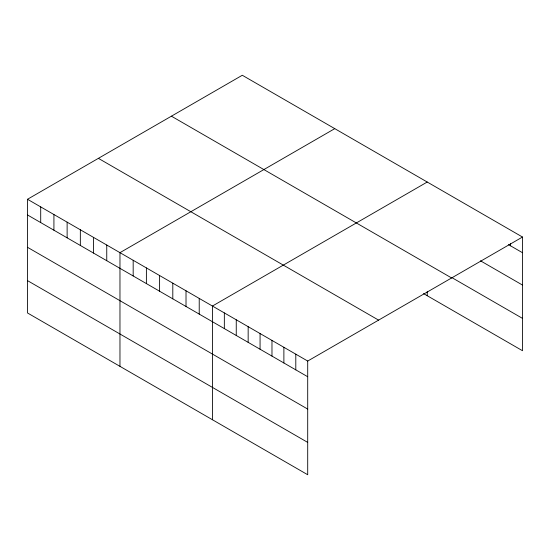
<?xml version="1.0" encoding="UTF-8"?>
<svg xmlns="http://www.w3.org/2000/svg" width="550" height="550" viewBox="0 0 550 550"><rect width="100%" height="100%" fill="white"/><g stroke="black" fill="none" stroke-linecap="round" stroke-linejoin="round"><path stroke-width="0.82" d="M27.5 199.272L307.704 361.047L307.704 474.739L27.5 312.964L27.5 199.272L242.296 75.261L522.5 237.036L522.5 350.728L423.562 293.604M334.764 128.645L119.969 252.656L119.969 366.348M427.233 182.029L212.431 306.041L212.431 419.739M307.704 361.047L522.5 237.036M508.489 244.633L522.5 252.718M480.466 260.796L522.5 285.065M451.749 277.537L522.5 318.381M171.414 116.188L451.619 277.956M98.381 158.345L378.586 320.121M27.5 214.954L307.704 376.729M27.5 247.301L307.704 409.076M27.5 280.624L307.704 442.399M510.592 243.368L510.592 245.843M427.233 291.576L427.233 295.721M295.797 354.172L295.797 369.854M283.882 347.298L283.882 362.979M271.975 340.423L271.975 356.104M260.067 333.548L260.067 349.229M248.16 326.673L248.16 342.354M236.252 319.791L236.252 335.479M224.345 312.916L224.345 328.604M199.224 298.416L199.224 314.098M186.017 290.792L186.017 306.474M172.803 283.161L172.803 298.849M159.596 275.536L159.596 291.225M146.389 267.912L146.389 283.594M133.176 260.288L133.176 275.969M106.755 245.032L106.755 260.714M93.548 237.407L93.548 253.089M80.341 229.776L80.341 245.465M67.127 222.152L67.127 237.834M53.921 214.528L53.921 230.209M40.707 206.896L40.707 222.585"/></g></svg>
